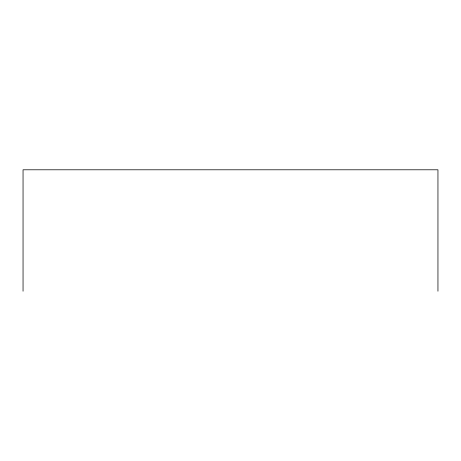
<?xml version="1.0" encoding="UTF-8"?>
<svg xmlns="http://www.w3.org/2000/svg" width="461" height="461" viewBox="0 0 461 461"><rect width="100%" height="100%" fill="white"/><g stroke="black" fill="none" stroke-linecap="round" stroke-linejoin="round"><path stroke-width="0.69" d="M437.95 291.208L437.95 169.792L23.05 169.792L23.05 291.208"/></g></svg>
